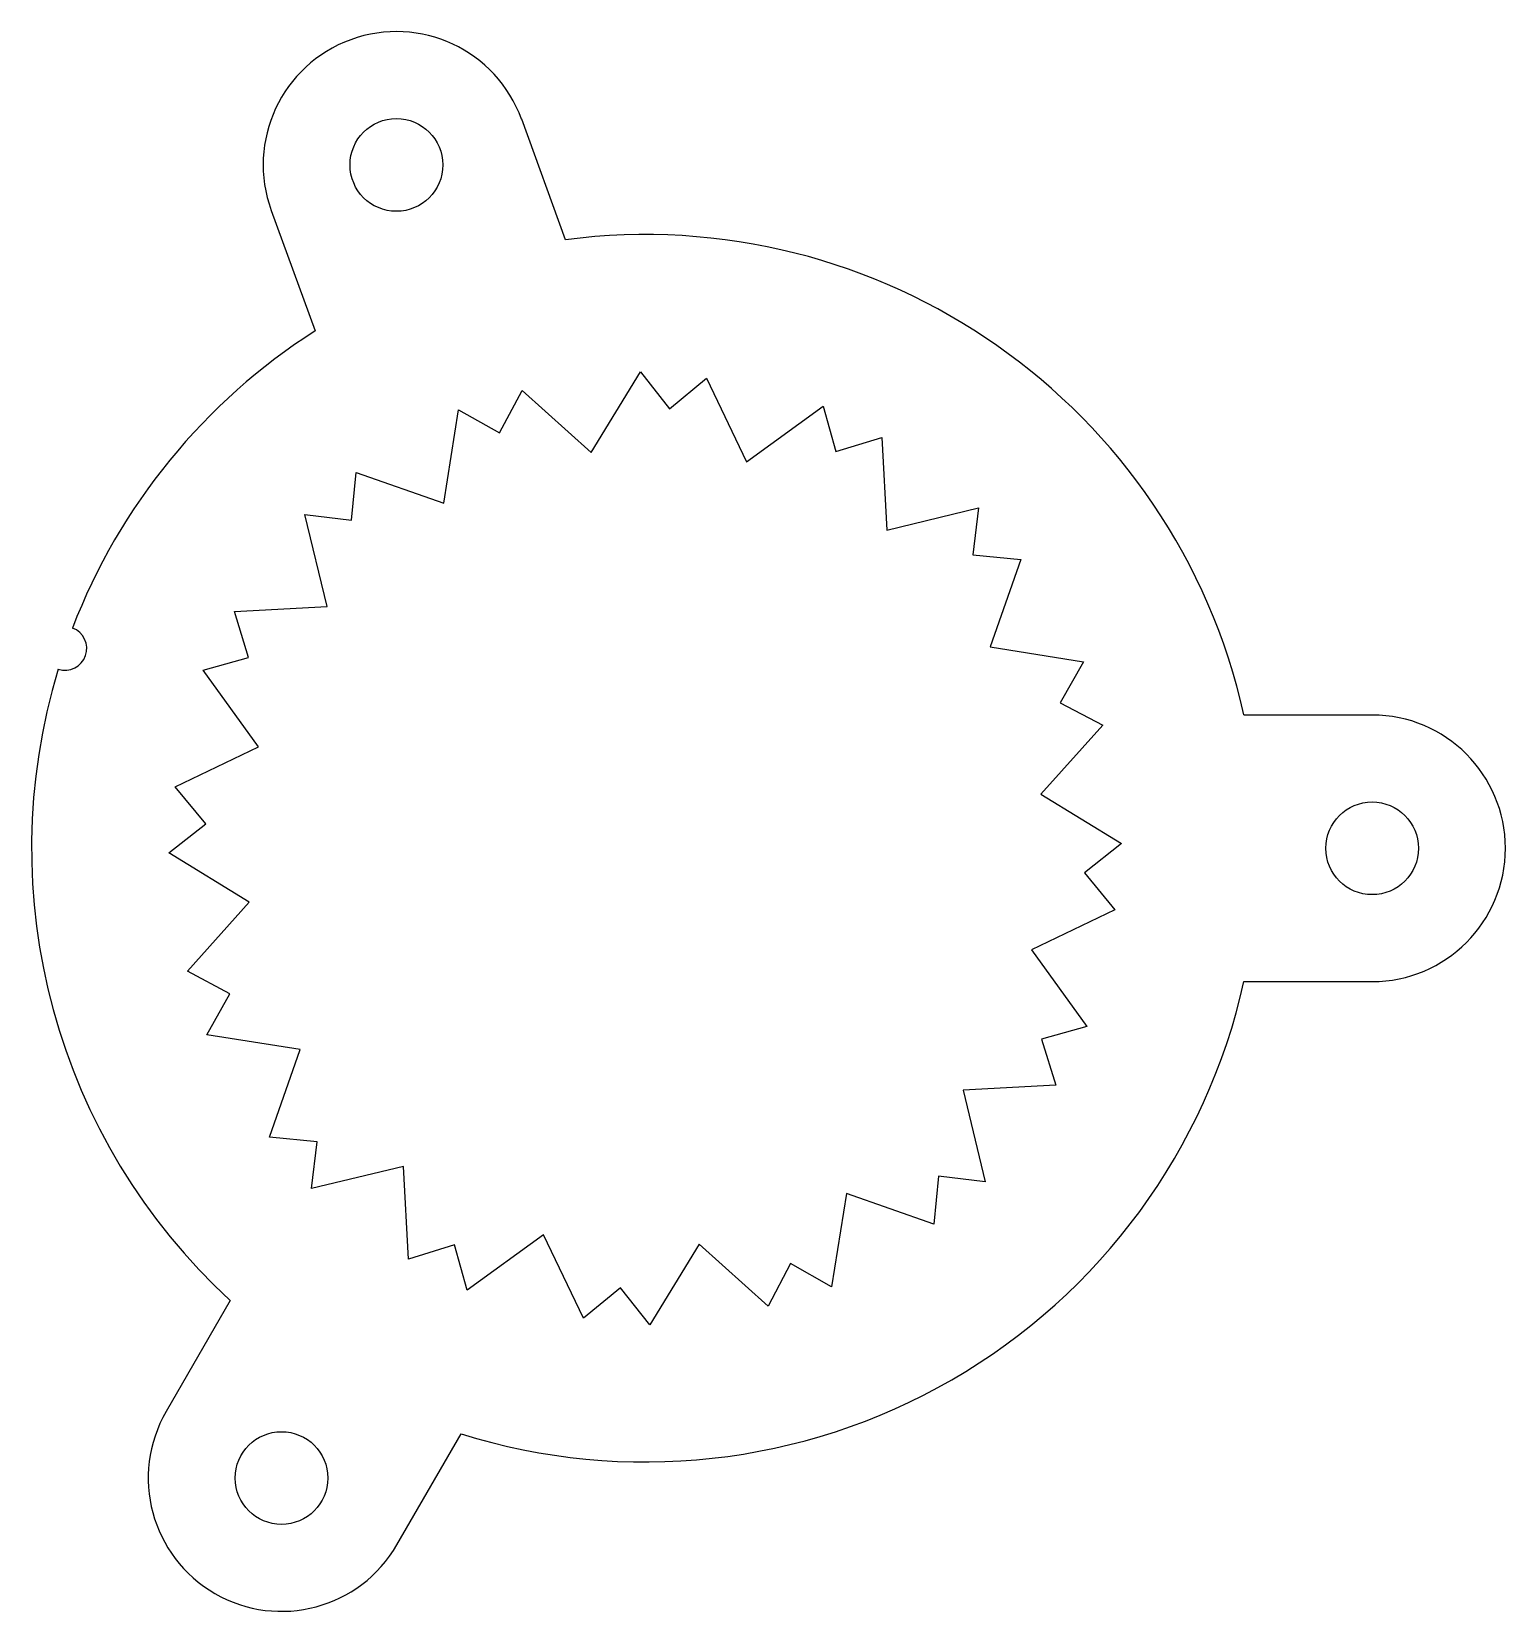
# Model space of a CAD drawing. Header units: millimetres. Extents: x -42 to 59, y -53 to 56.
import ezdxf

# ---------------------------------------------------------------- set-up
doc = ezdxf.new("R2010")
doc.units = ezdxf.units.MM

msp = doc.modelspace()

# ---------------------------------------------------------------- linework, layer by layer
for p, q in [((-5.5, 42), (-8.52, 50.32)), ((-25.81, 44.03), (-22.79, 35.71)), ((-3.73, 27.33), (-0.32, 32.89)), ((-0.32, 32.89), (1.69, 30.33)), ((1.69, 30.33), (4.25, 32.44)), ((4.25, 32.44), (7.01, 26.68)), ((-10.05, 28.67), (-8.49, 31.6)), ((-8.49, 31.6), (-3.73, 27.33)), ((-13.9, 23.82), (-12.88, 30.27)), ((-12.88, 30.27), (-10.05, 28.67)), ((7.01, 26.68), (12.29, 30.51)), ((12.29, 30.51), (13.17, 27.38)), ((13.17, 27.38), (16.34, 28.35)), ((16.34, 28.35), (16.69, 21.96)), ((-20.26, 22.64), (-19.94, 25.94)), ((-19.94, 25.94), (-13.9, 23.82)), ((-21.96, 16.69), (-23.49, 23.03)), ((-23.49, 23.03), (-20.26, 22.64)), ((16.69, 21.96), (23.03, 23.49)), ((23.03, 23.49), (22.64, 20.26)), ((22.64, 20.26), (25.94, 19.94)), ((25.94, 19.94), (23.82, 13.9)), ((-28.35, 16.34), (-21.96, 16.69)), ((-27.38, 13.17), (-28.35, 16.34)), ((-30.51, 12.29), (-27.38, 13.17)), ((23.82, 13.9), (30.27, 12.88)), ((-26.68, 7.01), (-30.51, 12.29)), ((30.27, 12.88), (28.67, 10.05)), ((28.67, 10.05), (31.6, 8.49)), ((50.2, 9.2), (41.35, 9.2)), ((31.6, 8.49), (27.33, 3.73)), ((-32.44, 4.25), (-26.68, 7.01)), ((-30.33, 1.69), (-32.44, 4.25)), ((27.33, 3.73), (32.89, 0.32)), ((-32.89, -0.32), (-30.33, 1.69)), ((32.89, 0.32), (30.33, -1.69)), ((-27.33, -3.73), (-32.89, -0.32)), ((30.33, -1.69), (32.44, -4.25)), ((-31.6, -8.49), (-27.33, -3.73)), ((32.44, -4.25), (26.68, -7.01)), ((26.68, -7.01), (30.51, -12.29)), ((-28.67, -10.05), (-31.6, -8.49)), ((41.35, -9.2), (50.2, -9.2)), ((-30.27, -12.88), (-28.67, -10.05)), ((-23.82, -13.9), (-30.27, -12.88)), ((30.51, -12.29), (27.38, -13.17)), ((-25.94, -19.94), (-23.82, -13.9)), ((27.38, -13.17), (28.35, -16.34)), ((28.35, -16.34), (21.96, -16.69)), ((21.96, -16.69), (23.49, -23.03)), ((-22.64, -20.26), (-25.94, -19.94)), ((-23.03, -23.49), (-22.64, -20.26)), ((-16.69, -21.96), (-23.03, -23.49)), ((-16.34, -28.35), (-16.69, -21.96)), ((20.26, -22.64), (19.94, -25.94)), ((23.49, -23.03), (20.26, -22.64)), ((13.9, -23.82), (12.88, -30.27)), ((19.94, -25.94), (13.9, -23.82)), ((-7.01, -26.68), (-12.29, -30.51)), ((-4.25, -32.44), (-7.01, -26.68)), ((-13.17, -27.38), (-16.34, -28.35)), ((-12.29, -30.51), (-13.17, -27.38)), ((3.73, -27.33), (0.32, -32.89)), ((8.49, -31.6), (3.73, -27.33)), ((10.05, -28.67), (8.49, -31.6)), ((12.88, -30.27), (10.05, -28.67)), ((-1.69, -30.33), (-4.25, -32.44)), ((0.32, -32.89), (-1.69, -30.33)), ((-28.64, -31.21), (-33.07, -38.87)), ((-17.13, -48.07), (-12.71, -40.41))]:
    msp.add_line(p, q)
for centre in [(-17.17, 47.17), (50.2, 0), (-25.1, -43.47)]:
    msp.add_circle(centre, 3.2)
for centre, radius, start, end in [((-17.17, 47.17), 9.2, 20, 200), ((0, 0), 42.36, 12.5444, 97.4556), ((0, 0), 42.36, 122.5444, 158.9709), ((-40.05, 13.79), 1.5, 252.0145, 429.9855), ((0, 0), 42.36, 163.0291, 227.4556), ((50.2, 0), 9.2, -90, 90), ((0, 0), 42.36, 252.5444, 347.4556), ((-25.1, -43.47), 9.2, 150, 330)]:
    msp.add_arc(centre, radius, start, end)

doc.saveas('drawing.dxf')
